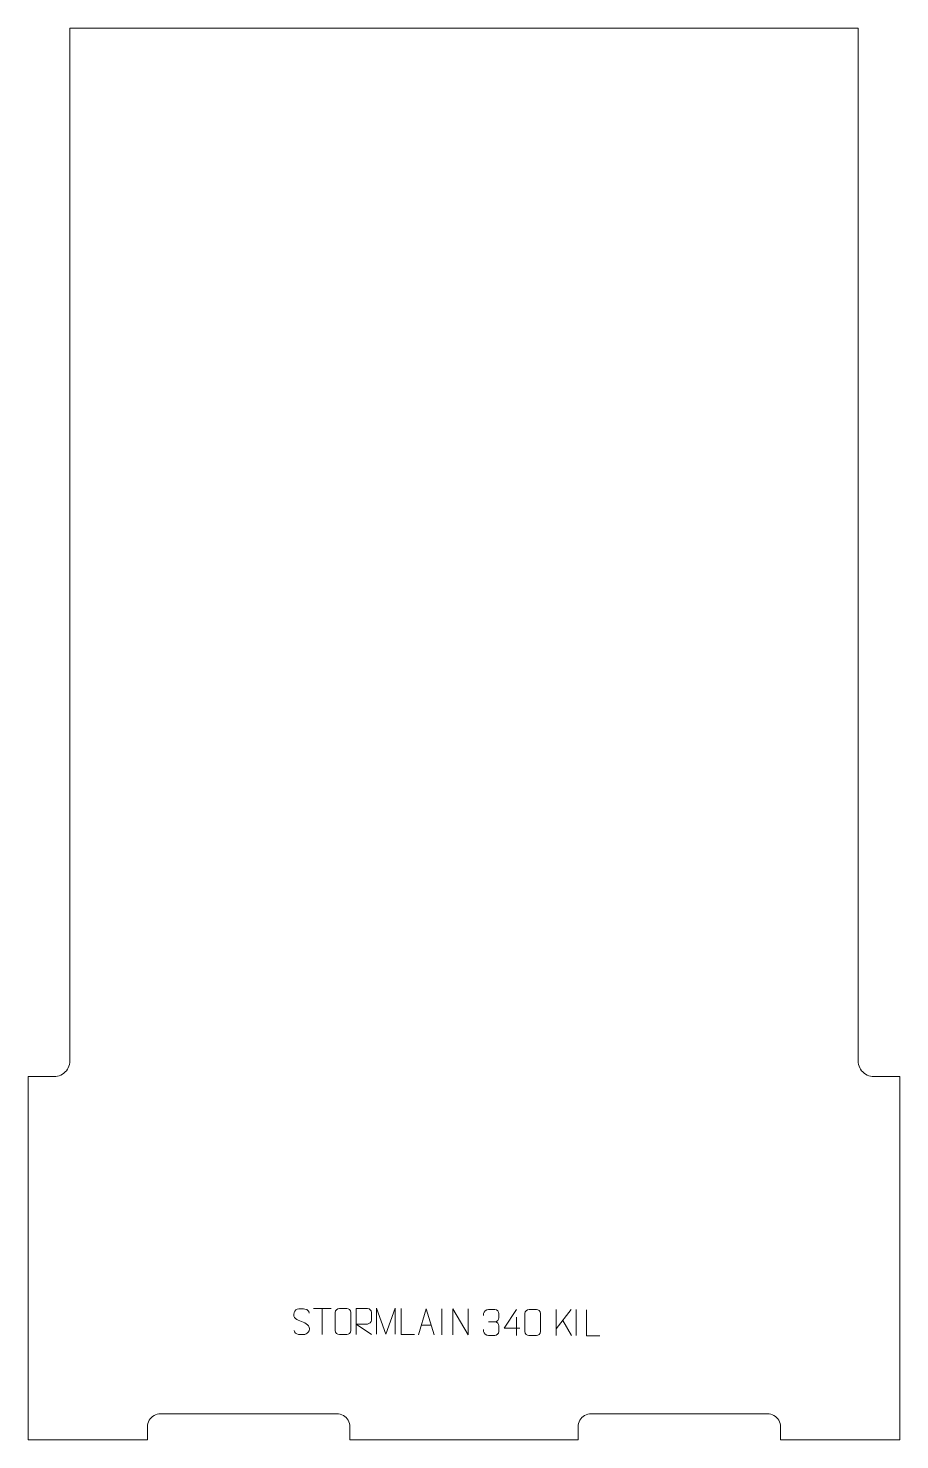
# Model space of a CAD drawing. Header units: millimetres. Extents: x -583 to 257, y -1189 to 171.
import ezdxf

# ---------------------------------------------------------------- set-up
doc = ezdxf.new("R2010")
doc.units = ezdxf.units.MM
doc.header["$MEASUREMENT"] = 0
doc.layers.add('layer 1', color=7, linetype='Continuous')

msp = doc.modelspace()

# ---------------------------------------------------------------- linework, layer by layer
at = {"layer": 'layer 1', "color": 242, "lineweight": 9}
msp.add_open_spline([(-53.4798, -1189.1732), (-53.4798, -1189.1732), (-273.4792, -1189.1732), (-273.4792, -1189.1732), (-273.4792, -1189.1732), (-273.4792, -1189.1732), (-273.4792, -1176.6736), (-273.4792, -1176.6736), (-273.4792, -1176.6736), (-273.4792, -1176.6736), (-273.5859, -1175.0413), (-273.5859, -1175.0413), (-273.5859, -1175.0413), (-273.5859, -1175.0413), (-273.905, -1173.4384), (-273.905, -1173.4384), (-273.905, -1173.4384), (-273.905, -1173.4384), (-274.4313, -1171.8898), (-274.4313, -1171.8898), (-274.4313, -1171.8898), (-274.4313, -1171.8898), (-275.1543, -1170.4236), (-275.1543, -1170.4236), (-275.1543, -1170.4236), (-275.1543, -1170.4236), (-276.0625, -1169.0639), (-276.0625, -1169.0639), (-276.0625, -1169.0639), (-276.0625, -1169.0639), (-277.1409, -1167.8344), (-277.1409, -1167.8344), (-277.1409, -1167.8344), (-277.1409, -1167.8344), (-278.3697, -1166.7568), (-278.3697, -1166.7568), (-278.3697, -1166.7568), (-278.3697, -1166.7568), (-279.7291, -1165.8478), (-279.7291, -1165.8478), (-279.7291, -1165.8478), (-279.7291, -1165.8478), (-281.1963, -1165.1247), (-281.1963, -1165.1247), (-281.1963, -1165.1247), (-281.1963, -1165.1247), (-282.7442, -1164.5993), (-282.7442, -1164.5993), (-282.7442, -1164.5993), (-282.7442, -1164.5993), (-284.3478, -1164.2802), (-284.3478, -1164.2802), (-284.3478, -1164.2802), (-284.3478, -1164.2802), (-285.9791, -1164.1736), (-285.9791, -1164.1736), (-285.9791, -1164.1736), (-285.9791, -1164.1736), (-455.9793, -1164.1736), (-455.9793, -1164.1736), (-455.9793, -1164.1736), (-455.9793, -1164.1736), (-457.6106, -1164.2802), (-457.6106, -1164.2802), (-457.6106, -1164.2802), (-457.6106, -1164.2802), (-459.2142, -1164.5993), (-459.2142, -1164.5993), (-459.2142, -1164.5993), (-459.2142, -1164.5993), (-460.763, -1165.1247), (-460.763, -1165.1247), (-460.763, -1165.1247), (-460.763, -1165.1247), (-462.229, -1165.8478), (-462.229, -1165.8478), (-462.229, -1165.8478), (-462.229, -1165.8478), (-463.5886, -1166.7568), (-463.5886, -1166.7568), (-463.5886, -1166.7568), (-463.5886, -1166.7568), (-464.8174, -1167.8344), (-464.8174, -1167.8344), (-464.8174, -1167.8344), (-464.8174, -1167.8344), (-465.8959, -1169.0639), (-465.8959, -1169.0639), (-465.8959, -1169.0639), (-465.8959, -1169.0639), (-466.8038, -1170.4236), (-466.8038, -1170.4236), (-466.8038, -1170.4236), (-466.8038, -1170.4236), (-467.527, -1171.8898), (-467.527, -1171.8898), (-467.527, -1171.8898), (-467.527, -1171.8898), (-468.0533, -1173.4384), (-468.0533, -1173.4384), (-468.0533, -1173.4384), (-468.0533, -1173.4384), (-468.3724, -1175.0413), (-468.3724, -1175.0413), (-468.3724, -1175.0413), (-468.3724, -1175.0413), (-468.4789, -1176.6736), (-468.4789, -1176.6736), (-468.4789, -1176.6736), (-468.4789, -1176.6736), (-468.4789, -1189.1732), (-468.4789, -1189.1732), (-468.4789, -1189.1732), (-468.4789, -1189.1732), (-583.4783, -1189.1732), (-583.4783, -1189.1732), (-583.4783, -1189.1732), (-583.4783, -1189.1732), (-583.4783, -839.1741), (-583.4783, -839.1741), (-583.4783, -839.1741), (-583.4783, -839.1741), (-556.8602, -839.1741), (-556.8602, -839.1741), (-556.8602, -839.1741), (-556.8602, -839.1741), (-555.1834, -838.886), (-555.1834, -838.886), (-555.1834, -838.886), (-555.1834, -838.886), (-553.5495, -838.4121), (-553.5495, -838.4121), (-553.5495, -838.4121), (-553.5495, -838.4121), (-551.9794, -837.7593), (-551.9794, -837.7593), (-551.9794, -837.7593), (-551.9794, -837.7593), (-550.4908, -836.9357), (-550.4908, -836.9357), (-550.4908, -836.9357), (-550.4908, -836.9357), (-549.1038, -835.9501), (-549.1038, -835.9501), (-549.1038, -835.9501), (-549.1038, -835.9501), (-547.8363, -834.8167), (-547.8363, -834.8167), (-547.8363, -834.8167), (-547.8363, -834.8167), (-546.7021, -833.5484), (-546.7021, -833.5484), (-546.7021, -833.5484), (-546.7021, -833.5484), (-545.7174, -832.1621), (-545.7174, -832.1621), (-545.7174, -832.1621), (-545.7174, -832.1621), (-544.8936, -830.6735), (-544.8936, -830.6735), (-544.8936, -830.6735), (-544.8936, -830.6735), (-544.2401, -829.1035), (-544.2401, -829.1035), (-544.2401, -829.1035), (-544.2401, -829.1035), (-543.767, -827.4696), (-543.767, -827.4696), (-543.767, -827.4696), (-543.767, -827.4696), (-543.4791, -825.7927), (-543.4791, -825.7927), (-543.4791, -825.7927), (-543.4791, -825.7927), (-543.4791, 170.8249), (-543.4791, 170.8249), (-543.4791, 170.8249), (-543.4791, 170.8249), (216.5198, 170.8249), (216.5198, 170.8249), (216.5198, 170.8249), (216.5198, 170.8249), (216.5198, -825.7927), (216.5198, -825.7927), (216.5198, -825.7927), (216.5198, -825.7927), (216.808, -827.4696), (216.808, -827.4696), (216.808, -827.4696), (216.808, -827.4696), (217.2809, -829.1035), (217.2809, -829.1035), (217.2809, -829.1035), (217.2809, -829.1035), (217.9346, -830.6735), (217.9346, -830.6735), (217.9346, -830.6735), (217.9346, -830.6735), (218.7583, -832.1621), (218.7583, -832.1621), (218.7583, -832.1621), (218.7583, -832.1621), (219.743, -833.5484), (219.743, -833.5484), (219.743, -833.5484), (219.743, -833.5484), (220.8773, -834.8167), (220.8773, -834.8167), (220.8773, -834.8167), (220.8773, -834.8167), (222.1448, -835.9501), (222.1448, -835.9501), (222.1448, -835.9501), (222.1448, -835.9501), (223.5318, -836.9357), (223.5318, -836.9357), (223.5318, -836.9357), (223.5318, -836.9357), (225.0202, -837.7593), (225.0202, -837.7593), (225.0202, -837.7593), (225.0202, -837.7593), (226.5905, -838.4121), (226.5905, -838.4121), (226.5905, -838.4121), (226.5905, -838.4121), (228.2244, -838.886), (228.2244, -838.886), (228.2244, -838.886), (228.2244, -838.886), (229.9012, -839.1741), (229.9012, -839.1741), (229.9012, -839.1741), (229.9012, -839.1741), (256.5193, -839.1741), (256.5193, -839.1741), (256.5193, -839.1741), (256.5193, -839.1741), (256.5193, -1189.1732), (256.5193, -1189.1732), (256.5193, -1189.1732), (256.5193, -1189.1732), (141.5199, -1189.1732), (141.5199, -1189.1732), (141.5199, -1189.1732), (141.5199, -1189.1732), (141.5199, -1176.6736), (141.5199, -1176.6736), (141.5199, -1176.6736), (141.5199, -1176.6736), (141.4124, -1175.0413), (141.4124, -1175.0413), (141.4124, -1175.0413), (141.4124, -1175.0413), (141.0933, -1173.4384), (141.0933, -1173.4384), (141.0933, -1173.4384), (141.0933, -1173.4384), (140.568, -1171.8898), (140.568, -1171.8898), (140.568, -1171.8898), (140.568, -1171.8898), (139.8448, -1170.4236), (139.8448, -1170.4236), (139.8448, -1170.4236), (139.8448, -1170.4236), (138.9368, -1169.0639), (138.9368, -1169.0639), (138.9368, -1169.0639), (138.9368, -1169.0639), (137.8584, -1167.8344), (137.8584, -1167.8344), (137.8584, -1167.8344), (137.8584, -1167.8344), (136.6296, -1166.7568), (136.6296, -1166.7568), (136.6296, -1166.7568), (136.6296, -1166.7568), (135.27, -1165.8478), (135.27, -1165.8478), (135.27, -1165.8478), (135.27, -1165.8478), (133.8038, -1165.1247), (133.8038, -1165.1247), (133.8038, -1165.1247), (133.8038, -1165.1247), (132.2552, -1164.5993), (132.2552, -1164.5993), (132.2552, -1164.5993), (132.2552, -1164.5993), (130.6515, -1164.2802), (130.6515, -1164.2802), (130.6515, -1164.2802), (130.6515, -1164.2802), (129.02, -1164.1736), (129.02, -1164.1736), (129.02, -1164.1736), (129.02, -1164.1736), (-40.9799, -1164.1736), (-40.9799, -1164.1736), (-40.9799, -1164.1736), (-40.9799, -1164.1736), (-42.6112, -1164.2802), (-42.6112, -1164.2802), (-42.6112, -1164.2802), (-42.6112, -1164.2802), (-44.2151, -1164.5993), (-44.2151, -1164.5993), (-44.2151, -1164.5993), (-44.2151, -1164.5993), (-45.7637, -1165.1247), (-45.7637, -1165.1247), (-45.7637, -1165.1247), (-45.7637, -1165.1247), (-47.2299, -1165.8478), (-47.2299, -1165.8478), (-47.2299, -1165.8478), (-47.2299, -1165.8478), (-48.5893, -1166.7568), (-48.5893, -1166.7568), (-48.5893, -1166.7568), (-48.5893, -1166.7568), (-49.8184, -1167.8344), (-49.8184, -1167.8344), (-49.8184, -1167.8344), (-49.8184, -1167.8344), (-50.8965, -1169.0639), (-50.8965, -1169.0639), (-50.8965, -1169.0639), (-50.8965, -1169.0639), (-51.8055, -1170.4236), (-51.8055, -1170.4236), (-51.8055, -1170.4236), (-51.8055, -1170.4236), (-52.5287, -1171.8898), (-52.5287, -1171.8898), (-52.5287, -1171.8898), (-52.5287, -1171.8898), (-53.0542, -1173.4384), (-53.0542, -1173.4384), (-53.0542, -1173.4384), (-53.0542, -1173.4384), (-53.3723, -1175.0413), (-53.3723, -1175.0413), (-53.3723, -1175.0413), (-53.3723, -1175.0413), (-53.4798, -1176.6736), (-53.4798, -1176.6736), (-53.4798, -1176.6736), (-53.4798, -1176.6736), (-53.4798, -1189.1732), (-53.4798, -1189.1732)], degree=3, knots=[0, 0, 0, 0, 0.011235955, 0.011235955, 0.011235955, 0.011235955, 0.02247191, 0.02247191, 0.02247191, 0.02247191, 0.033707865, 0.033707865, 0.033707865, 0.033707865, 0.04494382, 0.04494382, 0.04494382, 0.04494382, 0.056179775, 0.056179775, 0.056179775, 0.056179775, 0.06741573, 0.06741573, 0.06741573, 0.06741573, 0.078651685, 0.078651685, 0.078651685, 0.078651685, 0.08988764, 0.08988764, 0.08988764, 0.08988764, 0.101123596, 0.101123596, 0.101123596, 0.101123596, 0.112359551, 0.112359551, 0.112359551, 0.112359551, 0.123595506, 0.123595506, 0.123595506, 0.123595506, 0.134831461, 0.134831461, 0.134831461, 0.134831461, 0.146067416, 0.146067416, 0.146067416, 0.146067416, 0.157303371, 0.157303371, 0.157303371, 0.157303371, 0.168539326, 0.168539326, 0.168539326, 0.168539326, 0.179775281, 0.179775281, 0.179775281, 0.179775281, 0.191011236, 0.191011236, 0.191011236, 0.191011236, 0.202247191, 0.202247191, 0.202247191, 0.202247191, 0.213483146, 0.213483146, 0.213483146, 0.213483146, 0.224719101, 0.224719101, 0.224719101, 0.224719101, 0.235955056, 0.235955056, 0.235955056, 0.235955056, 0.247191011, 0.247191011, 0.247191011, 0.247191011, 0.258426966, 0.258426966, 0.258426966, 0.258426966, 0.269662921, 0.269662921, 0.269662921, 0.269662921, 0.280898876, 0.280898876, 0.280898876, 0.280898876, 0.292134831, 0.292134831, 0.292134831, 0.292134831, 0.303370787, 0.303370787, 0.303370787, 0.303370787, 0.314606742, 0.314606742, 0.314606742, 0.314606742, 0.325842697, 0.325842697, 0.325842697, 0.325842697, 0.337078652, 0.337078652, 0.337078652, 0.337078652, 0.348314607, 0.348314607, 0.348314607, 0.348314607, 0.359550562, 0.359550562, 0.359550562, 0.359550562, 0.370786517, 0.370786517, 0.370786517, 0.370786517, 0.382022472, 0.382022472, 0.382022472, 0.382022472, 0.393258427, 0.393258427, 0.393258427, 0.393258427, 0.404494382, 0.404494382, 0.404494382, 0.404494382, 0.415730337, 0.415730337, 0.415730337, 0.415730337, 0.426966292, 0.426966292, 0.426966292, 0.426966292, 0.438202247, 0.438202247, 0.438202247, 0.438202247, 0.449438202, 0.449438202, 0.449438202, 0.449438202, 0.460674157, 0.460674157, 0.460674157, 0.460674157, 0.471910112, 0.471910112, 0.471910112, 0.471910112, 0.483146067, 0.483146067, 0.483146067, 0.483146067, 0.494382022, 0.494382022, 0.494382022, 0.494382022, 0.505617978, 0.505617978, 0.505617978, 0.505617978, 0.516853933, 0.516853933, 0.516853933, 0.516853933, 0.528089888, 0.528089888, 0.528089888, 0.528089888, 0.539325843, 0.539325843, 0.539325843, 0.539325843, 0.550561798, 0.550561798, 0.550561798, 0.550561798, 0.561797753, 0.561797753, 0.561797753, 0.561797753, 0.573033708, 0.573033708, 0.573033708, 0.573033708, 0.584269663, 0.584269663, 0.584269663, 0.584269663, 0.595505618, 0.595505618, 0.595505618, 0.595505618, 0.606741573, 0.606741573, 0.606741573, 0.606741573, 0.617977528, 0.617977528, 0.617977528, 0.617977528, 0.629213483, 0.629213483, 0.629213483, 0.629213483, 0.640449438, 0.640449438, 0.640449438, 0.640449438, 0.651685393, 0.651685393, 0.651685393, 0.651685393, 0.662921348, 0.662921348, 0.662921348, 0.662921348, 0.674157303, 0.674157303, 0.674157303, 0.674157303, 0.685393258, 0.685393258, 0.685393258, 0.685393258, 0.696629213, 0.696629213, 0.696629213, 0.696629213, 0.707865169, 0.707865169, 0.707865169, 0.707865169, 0.719101124, 0.719101124, 0.719101124, 0.719101124, 0.730337079, 0.730337079, 0.730337079, 0.730337079, 0.741573034, 0.741573034, 0.741573034, 0.741573034, 0.752808989, 0.752808989, 0.752808989, 0.752808989, 0.764044944, 0.764044944, 0.764044944, 0.764044944, 0.775280899, 0.775280899, 0.775280899, 0.775280899, 0.786516854, 0.786516854, 0.786516854, 0.786516854, 0.797752809, 0.797752809, 0.797752809, 0.797752809, 0.808988764, 0.808988764, 0.808988764, 0.808988764, 0.820224719, 0.820224719, 0.820224719, 0.820224719, 0.831460674, 0.831460674, 0.831460674, 0.831460674, 0.842696629, 0.842696629, 0.842696629, 0.842696629, 0.853932584, 0.853932584, 0.853932584, 0.853932584, 0.865168539, 0.865168539, 0.865168539, 0.865168539, 0.876404494, 0.876404494, 0.876404494, 0.876404494, 0.887640449, 0.887640449, 0.887640449, 0.887640449, 0.898876404, 0.898876404, 0.898876404, 0.898876404, 0.91011236, 0.91011236, 0.91011236, 0.91011236, 0.921348315, 0.921348315, 0.921348315, 0.921348315, 0.93258427, 0.93258427, 0.93258427, 0.93258427, 0.943820225, 0.943820225, 0.943820225, 0.943820225, 0.95505618, 0.95505618, 0.95505618, 0.95505618, 0.966292135, 0.966292135, 0.966292135, 0.966292135, 0.97752809, 0.97752809, 0.97752809, 0.97752809, 1, 1, 1, 1], dxfattribs=at)
at = {"layer": 'layer 1', "color": 250, "lineweight": 9}
for points, knots in [([(-320.0275, -1075.2505), (-324.2758, -1073.7801), (-329.1839, -1071.9843), (-327.1788, -1066.464), (-327.1788, -1066.464), (-325.6753, -1062.3241), (-320.4617, -1062.7126), (-316.8581, -1063.3137), (-316.8581, -1063.3137), (-313.9975, -1063.7909), (-313.1328, -1065.0041), (-312.8222, -1067.0882)], [0, 0, 0, 0, 0.25, 0.25, 0.25, 0.25, 0.5, 0.5, 0.5, 0.5, 1, 1, 1, 1]), ([(-283.6082, -1062.7513), (-281.2421, -1062.7513), (-278.8756, -1062.7513), (-276.5091, -1062.7513), (-276.5091, -1062.7513), (-274.5286, -1062.7157), (-272.5026, -1064.21), (-272.4755, -1066.6521), (-272.4755, -1066.6521), (-272.4759, -1072.4095), (-272.4759, -1078.1673), (-272.4755, -1083.9255), (-272.4755, -1083.9255), (-272.6176, -1086.2531), (-274.324, -1087.7354), (-276.5091, -1087.7462), (-276.5091, -1087.7462), (-278.8815, -1087.7458), (-281.2539, -1087.7458), (-283.6259, -1087.7462), (-283.6259, -1087.7462), (-285.5844, -1087.8518), (-287.5908, -1085.9639), (-287.5794, -1083.9429), (-287.5794, -1083.9429), (-287.579, -1078.1623), (-287.579, -1072.382), (-287.5794, -1066.6022), (-287.5794, -1066.6022), (-287.5751, -1064.4602), (-285.798, -1062.7377), (-283.6082, -1062.7513)], [0, 0, 0, 0, 0.111111111, 0.111111111, 0.111111111, 0.111111111, 0.222222222, 0.222222222, 0.222222222, 0.222222222, 0.333333333, 0.333333333, 0.333333333, 0.333333333, 0.444444444, 0.444444444, 0.444444444, 0.444444444, 0.555555556, 0.555555556, 0.555555556, 0.555555556, 0.666666667, 0.666666667, 0.666666667, 0.666666667, 0.777777778, 0.777777778, 0.777777778, 0.777777778, 1, 1, 1, 1]), ([(-267.3595, -1087.7273), (-267.3595, -1087.7273), (-267.3595, -1062.7738), (-267.3595, -1062.7738), (-267.3595, -1062.7738), (-263.7647, -1062.7738), (-260.1692, -1062.7738), (-256.574, -1062.7738), (-256.574, -1062.7738), (-254.2487, -1062.8115), (-252.6914, -1064.3015), (-252.6955, -1066.6679), (-252.6955, -1066.6679), (-252.6959, -1068.7034), (-252.6959, -1071.7628), (-252.6955, -1073.7988), (-252.6955, -1073.7988), (-252.702, -1075.6743), (-254.5143, -1077.6161), (-256.5238, -1077.6352), (-256.5238, -1077.6352), (-256.5238, -1077.6352), (-267.3595, -1077.6352), (-267.3595, -1077.6352), (-267.3595, -1077.6352), (-267.3595, -1077.6352), (-252.7048, -1087.7273), (-252.7048, -1087.7273)], [0, 0, 0, 0, 0.125, 0.125, 0.125, 0.125, 0.25, 0.25, 0.25, 0.25, 0.375, 0.375, 0.375, 0.375, 0.5, 0.5, 0.5, 0.5, 0.625, 0.625, 0.625, 0.625, 0.75, 0.75, 0.75, 0.75, 1, 1, 1, 1]), ([(-247.6602, -1087.4661), (-247.6602, -1087.4661), (-247.6602, -1062.5082), (-247.6602, -1062.5082), (-247.6602, -1062.5082), (-247.6602, -1062.5082), (-238.7351, -1087.4661), (-238.7351, -1087.4661), (-238.7351, -1087.4661), (-238.7351, -1087.4661), (-229.9752, -1062.5087), (-229.9752, -1062.5087), (-229.9752, -1062.5087), (-229.9752, -1062.5087), (-229.9752, -1087.4661), (-229.9752, -1087.4661)], [0, 0, 0, 0, 0.2, 0.2, 0.2, 0.2, 0.4, 0.4, 0.4, 0.4, 0.6, 0.6, 0.6, 0.6, 1, 1, 1, 1]), ([(-211.2464, -1087.7274), (-211.2464, -1087.7274), (-224.1955, -1087.7274), (-224.1955, -1087.7274), (-224.1955, -1087.7274), (-224.1955, -1087.7274), (-224.1955, -1062.7738), (-224.1955, -1062.7738)], [0, 0, 0, 0, 0.333333333, 0.333333333, 0.333333333, 0.333333333, 1, 1, 1, 1]), ([(-207.2621, -1088.1315), (-207.2621, -1088.1315), (-199.8911, -1063.178), (-199.8911, -1063.178), (-199.8911, -1063.178), (-199.8911, -1063.178), (-192.3212, -1088.1315), (-192.3212, -1088.1315)], [0, 0, 0, 0, 0.333333333, 0.333333333, 0.333333333, 0.333333333, 1, 1, 1, 1]), ([(-174.1191, -1088.1315), (-174.1191, -1088.1315), (-174.1191, -1063.178), (-174.1191, -1063.178), (-174.1191, -1063.178), (-174.1191, -1063.178), (-159.4643, -1088.1315), (-159.4643, -1088.1315), (-159.4643, -1088.1315), (-159.4643, -1088.1315), (-159.4643, -1063.178), (-159.4643, -1063.178)], [0, 0, 0, 0, 0.25, 0.25, 0.25, 0.25, 0.5, 0.5, 0.5, 0.5, 1, 1, 1, 1]), ([(-144.5996, -1069.4096), (-144.5996, -1069.4096), (-144.5996, -1067.5524), (-144.5996, -1067.5524), (-144.5996, -1067.5524), (-144.6139, -1065.8105), (-141.9494, -1063.6924), (-139.8903, -1063.7151), (-139.8903, -1063.7151), (-137.8262, -1063.7151), (-135.7622, -1063.7151), (-133.6985, -1063.7151), (-133.6985, -1063.7151), (-131.504, -1063.7063), (-129.9057, -1065.5531), (-129.8613, -1067.4652), (-129.8613, -1067.4652), (-129.8617, -1068.9003), (-129.8617, -1070.3354), (-129.8613, -1071.7709), (-129.8613, -1071.7709), (-129.9099, -1073.4244), (-131.5125, -1075.6544), (-133.7108, -1075.6444), (-133.7108, -1075.6444), (-131.5071, -1075.6556), (-129.8991, -1077.4588), (-129.8451, -1079.5183), (-129.8451, -1079.5183), (-129.8455, -1081.303), (-129.8455, -1083.0877), (-129.8451, -1084.8728), (-129.8451, -1084.8728), (-129.835, -1086.9342), (-131.8899, -1088.6973), (-133.7108, -1088.6892), (-133.7108, -1088.6892), (-135.7761, -1088.6889), (-137.8413, -1088.6889), (-139.9069, -1088.6892), (-139.9069, -1088.6892), (-142.0755, -1088.6777), (-144.6065, -1086.2775), (-144.6251, -1084.8157), (-144.6251, -1084.8157), (-144.6251, -1084.8157), (-144.6251, -1082.9071), (-144.6251, -1082.9071)], [0, 0, 0, 0, 0.076923077, 0.076923077, 0.076923077, 0.076923077, 0.153846154, 0.153846154, 0.153846154, 0.153846154, 0.230769231, 0.230769231, 0.230769231, 0.230769231, 0.307692308, 0.307692308, 0.307692308, 0.307692308, 0.384615385, 0.384615385, 0.384615385, 0.384615385, 0.461538462, 0.461538462, 0.461538462, 0.461538462, 0.538461538, 0.538461538, 0.538461538, 0.538461538, 0.615384615, 0.615384615, 0.615384615, 0.615384615, 0.692307692, 0.692307692, 0.692307692, 0.692307692, 0.769230769, 0.769230769, 0.769230769, 0.769230769, 0.846153846, 0.846153846, 0.846153846, 0.846153846, 1, 1, 1, 1]), ([(-109.8243, -1081.7855), (-109.8243, -1081.7855), (-124.646, -1081.7855), (-124.646, -1081.7855), (-124.646, -1081.7855), (-124.646, -1081.7855), (-112.7684, -1063.715), (-112.7684, -1063.715)], [0, 0, 0, 0, 0.333333333, 0.333333333, 0.333333333, 0.333333333, 1, 1, 1, 1]), ([(-100.8159, -1063.7028), (-98.4498, -1063.7028), (-96.0833, -1063.7028), (-93.7168, -1063.7028), (-93.7168, -1063.7028), (-91.7363, -1063.6672), (-89.7103, -1065.1615), (-89.6832, -1067.6036), (-89.6832, -1067.6036), (-89.6836, -1073.361), (-89.6836, -1079.1188), (-89.6832, -1084.877), (-89.6832, -1084.877), (-89.8253, -1087.2046), (-91.5317, -1088.6869), (-93.7168, -1088.6977), (-93.7168, -1088.6977), (-96.0892, -1088.6973), (-98.4616, -1088.6973), (-100.8336, -1088.6977), (-100.8336, -1088.6977), (-102.7921, -1088.8033), (-104.7985, -1086.9154), (-104.7871, -1084.8944), (-104.7871, -1084.8944), (-104.7867, -1079.1138), (-104.7867, -1073.3335), (-104.7871, -1067.5537), (-104.7871, -1067.5537), (-104.7828, -1065.4117), (-103.0057, -1063.6892), (-100.8159, -1063.7028)], [0, 0, 0, 0, 0.111111111, 0.111111111, 0.111111111, 0.111111111, 0.222222222, 0.222222222, 0.222222222, 0.222222222, 0.333333333, 0.333333333, 0.333333333, 0.333333333, 0.444444444, 0.444444444, 0.444444444, 0.444444444, 0.555555556, 0.555555556, 0.555555556, 0.555555556, 0.666666667, 0.666666667, 0.666666667, 0.666666667, 0.777777778, 0.777777778, 0.777777778, 0.777777778, 1, 1, 1, 1]), ([(-32.4852, -1088.9193), (-32.4852, -1088.9193), (-45.4343, -1088.9193), (-45.4343, -1088.9193), (-45.4343, -1088.9193), (-45.4343, -1088.9193), (-45.4343, -1063.9657), (-45.4343, -1063.9657)], [0, 0, 0, 0, 0.333333333, 0.333333333, 0.333333333, 0.333333333, 1, 1, 1, 1]), ([(-320.0275, -1075.2506), (-316.0089, -1076.8973), (-310.9794, -1078.7856), (-312.8134, -1084.1459), (-312.8134, -1084.1459), (-314.2732, -1088.4123), (-319.184, -1088.1556), (-322.9101, -1087.6009), (-322.9101, -1087.6009), (-325.6601, -1087.1911), (-326.881, -1085.9776), (-327.259, -1083.8654)], [0, 0, 0, 0, 0.25, 0.25, 0.25, 0.25, 0.5, 0.5, 0.5, 0.5, 1, 1, 1, 1])]:
    msp.add_open_spline(points, degree=3, knots=knots, dxfattribs=at)
for points in [[(-308.5211, -1062.7973), (-308.5211, -1062.7973), (-291.5339, -1062.7973), (-291.5339, -1062.7973)], [(-300.0273, -1087.7273), (-300.0273, -1087.7273), (-300.0273, -1062.7738), (-300.0273, -1062.7738)], [(-184.7917, -1063.1677), (-184.7917, -1063.1677), (-184.7917, -1088.1418), (-184.7917, -1088.1418)], [(-112.7684, -1071.0244), (-112.7684, -1071.0244), (-112.7684, -1088.6891), (-112.7684, -1088.6891)], [(-74.5859, -1063.7253), (-74.5859, -1063.7253), (-74.5859, -1088.6789), (-74.5859, -1088.6789)], [(-60.2097, -1063.7253), (-60.2097, -1063.7253), (-74.5859, -1082.365), (-74.5859, -1082.365)], [(-59.8844, -1088.5831), (-59.8844, -1088.5831), (-68.3549, -1074.2695), (-68.3549, -1074.2695)], [(-55.2352, -1063.715), (-55.2352, -1063.715), (-55.2352, -1088.6891), (-55.2352, -1088.6891)], [(-204.5395, -1078.8821), (-204.5395, -1078.8821), (-195.0438, -1078.8821), (-195.0438, -1078.8821)], [(-139.8899, -1075.6548), (-139.8899, -1075.6548), (-133.6935, -1075.6548), (-133.6935, -1075.6548)]]:
    msp.add_open_spline(points, degree=3, dxfattribs=at)

doc.saveas('drawing.dxf')
